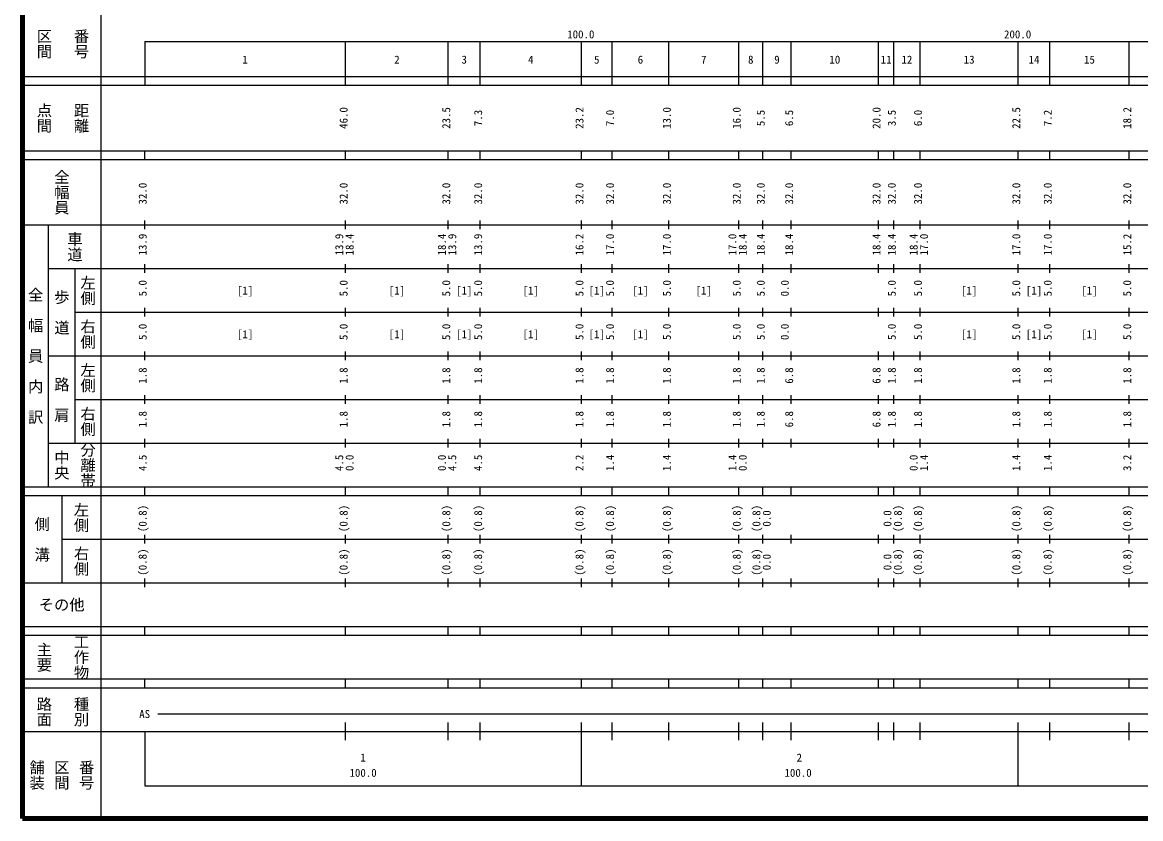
# Model space of a CAD drawing. Units: millimetres on the paper, enlarged 1000 times. Extents: x 40000 to 680000, y 20000 to 380000.
# Drawn here: x 40000 to 296009, y 20000 to 202409 of the extents above; entities that cross this region are included whole.
import ezdxf
from ezdxf.enums import TextEntityAlignment as Align

# ---------------------------------------------------------------- set-up
doc = ezdxf.new("R2010")
doc.units = ezdxf.units.MM
doc.header["$LTSCALE"] = 1000
doc.layers.add('M-TTL', color=2, linetype='Continuous', lineweight=140)
doc.layers.add('M-TTL-BAND', color=7, linetype='Continuous', lineweight=25)
doc.styles.add('@ＭＳ ゴシック', font='')
doc.styles.add('ＭＳ ゴシック', font='')
doc.styles.get('@ＭＳ ゴシック').set_extended_font_data('@MS Gothic')
doc.styles.get('ＭＳ ゴシック').set_extended_font_data('MS Gothic')

msp = doc.modelspace()

# ---------------------------------------------------------------- linework, layer by layer
at = {"layer": 'M-TTL'}
for p, q in [((40000, 380000), (40000, 20000)), ((40000, 20000), (680000, 20000))]:
    msp.add_line(p, q, dxfattribs=at)
at = {"layer": 'M-TTL-BAND'}
for p, q in [((58000, 370000), (58000, 20000)), ((68000, 198000), (579000, 198000)), ((68000, 198000), (68000, 188000)), ((114000, 188000), (114000, 198000)), ((137500, 188000), (137500, 198000)), ((144800, 188000), (144800, 198000)), ((168000, 188000), (168000, 198000)), ((175000, 188000), (175000, 198000)), ((188000, 188000), (188000, 198000)), ((204000, 188000), (204000, 198000)), ((209500, 188000), (209500, 198000)), ((216000, 188000), (216000, 198000)), ((236000, 188000), (236000, 198000)), ((239500, 188000), (239500, 198000)), ((245500, 188000), (245500, 198000)), ((268000, 188000), (268000, 198000)), ((275200, 188000), (275200, 198000)), ((293400, 188000), (293400, 198000)), ((40000, 190000), (579000, 190000)), ((40000, 188000), (579000, 188000)), ((40000, 173000), (579000, 173000)), ((68000, 171000), (68000, 173000)), ((114000, 171000), (114000, 173000)), ((137500, 171000), (137500, 173000)), ((144800, 171000), (144800, 173000)), ((168000, 171000), (168000, 173000)), ((175000, 171000), (175000, 173000)), ((188000, 171000), (188000, 173000)), ((204000, 171000), (204000, 173000)), ((209500, 171000), (209500, 173000)), ((216000, 171000), (216000, 173000)), ((236000, 171000), (236000, 173000)), ((239500, 171000), (239500, 173000)), ((245500, 171000), (245500, 173000)), ((268000, 171000), (268000, 173000)), ((275200, 171000), (275200, 173000)), ((293400, 171000), (293400, 173000)), ((40000, 171000), (579000, 171000)), ((68000, 155000), (68000, 157000)), ((114000, 155000), (114000, 157000)), ((137500, 155000), (137500, 157000)), ((144800, 155000), (144800, 157000)), ((168000, 155000), (168000, 157000)), ((175000, 155000), (175000, 157000)), ((188000, 155000), (188000, 157000)), ((204000, 155000), (204000, 157000)), ((209500, 155000), (209500, 157000)), ((216000, 155000), (216000, 157000)), ((236000, 155000), (236000, 157000)), ((239500, 155000), (239500, 157000)), ((245500, 155000), (245500, 157000)), ((268000, 155000), (268000, 157000)), ((275200, 155000), (275200, 157000)), ((293400, 155000), (293400, 157000)), ((40000, 156000), (579000, 156000)), ((46000, 96000), (46000, 156000)), ((46000, 146000), (579000, 146000)), ((52000, 146000), (52000, 106000)), ((68000, 145000), (68000, 147000)), ((114000, 145000), (114000, 147000)), ((137500, 145000), (137500, 147000)), ((144800, 145000), (144800, 147000)), ((168000, 145000), (168000, 147000)), ((175000, 145000), (175000, 147000)), ((188000, 145000), (188000, 147000)), ((204000, 145000), (204000, 147000)), ((209500, 145000), (209500, 147000)), ((216000, 145000), (216000, 147000)), ((236000, 145000), (236000, 147000)), ((239500, 145000), (239500, 147000)), ((245500, 145000), (245500, 147000)), ((268000, 145000), (268000, 147000)), ((275200, 145000), (275200, 147000)), ((293400, 145000), (293400, 147000)), ((52000, 136000), (579000, 136000)), ((68000, 135000), (68000, 137000)), ((114000, 135000), (114000, 137000)), ((137500, 135000), (137500, 137000)), ((144800, 135000), (144800, 137000)), ((168000, 135000), (168000, 137000)), ((175000, 135000), (175000, 137000)), ((188000, 135000), (188000, 137000)), ((204000, 135000), (204000, 137000)), ((209500, 135000), (209500, 137000)), ((216000, 135000), (216000, 137000)), ((236000, 135000), (236000, 137000)), ((239500, 135000), (239500, 137000)), ((245500, 135000), (245500, 137000)), ((268000, 135000), (268000, 137000)), ((275200, 135000), (275200, 137000)), ((293400, 135000), (293400, 137000)), ((46000, 126000), (579000, 126000)), ((68000, 125000), (68000, 127000)), ((114000, 125000), (114000, 127000)), ((137500, 125000), (137500, 127000)), ((144800, 125000), (144800, 127000)), ((168000, 125000), (168000, 127000)), ((175000, 125000), (175000, 127000)), ((188000, 125000), (188000, 127000)), ((204000, 125000), (204000, 127000)), ((209500, 125000), (209500, 127000)), ((216000, 125000), (216000, 127000)), ((236000, 125000), (236000, 127000)), ((239500, 125000), (239500, 127000)), ((245500, 125000), (245500, 127000)), ((268000, 125000), (268000, 127000)), ((275200, 125000), (275200, 127000)), ((293400, 125000), (293400, 127000)), ((52000, 116000), (579000, 116000)), ((68000, 115000), (68000, 117000)), ((114000, 115000), (114000, 117000)), ((137500, 115000), (137500, 117000)), ((144800, 115000), (144800, 117000)), ((168000, 115000), (168000, 117000)), ((175000, 115000), (175000, 117000)), ((188000, 115000), (188000, 117000)), ((204000, 115000), (204000, 117000)), ((209500, 115000), (209500, 117000)), ((216000, 115000), (216000, 117000)), ((236000, 115000), (236000, 117000)), ((239500, 115000), (239500, 117000)), ((245500, 115000), (245500, 117000)), ((268000, 115000), (268000, 117000)), ((275200, 115000), (275200, 117000)), ((293400, 115000), (293400, 117000)), ((46000, 106000), (579000, 106000)), ((68000, 105000), (68000, 107000)), ((114000, 105000), (114000, 107000)), ((137500, 105000), (137500, 107000)), ((144800, 105000), (144800, 107000)), ((168000, 105000), (168000, 107000)), ((175000, 105000), (175000, 107000)), ((188000, 105000), (188000, 107000)), ((204000, 105000), (204000, 107000)), ((209500, 105000), (209500, 107000)), ((216000, 105000), (216000, 107000)), ((236000, 105000), (236000, 107000)), ((239500, 105000), (239500, 107000)), ((245500, 105000), (245500, 107000)), ((268000, 105000), (268000, 107000)), ((275200, 105000), (275200, 107000)), ((293400, 105000), (293400, 107000)), ((40000, 96000), (579000, 96000)), ((68000, 94000), (68000, 96000)), ((114000, 94000), (114000, 96000)), ((137500, 94000), (137500, 96000)), ((144800, 94000), (144800, 96000)), ((168000, 94000), (168000, 96000)), ((175000, 94000), (175000, 96000)), ((188000, 94000), (188000, 96000)), ((204000, 94000), (204000, 96000)), ((209500, 94000), (209500, 96000)), ((216000, 94000), (216000, 96000)), ((236000, 94000), (236000, 96000)), ((239500, 94000), (239500, 96000)), ((245500, 94000), (245500, 96000)), ((268000, 94000), (268000, 96000)), ((275200, 94000), (275200, 96000)), ((293400, 94000), (293400, 96000)), ((40000, 94000), (579000, 94000)), ((49000, 94000), (49000, 74000)), ((68000, 83000), (68000, 85000)), ((114000, 83000), (114000, 85000)), ((137500, 83000), (137500, 85000)), ((144800, 83000), (144800, 85000)), ((168000, 83000), (168000, 85000)), ((175000, 83000), (175000, 85000)), ((188000, 83000), (188000, 85000)), ((204000, 83000), (204000, 85000)), ((209500, 83000), (209500, 85000)), ((216000, 83000), (216000, 85000)), ((236000, 83000), (236000, 85000)), ((239500, 83000), (239500, 85000)), ((245500, 83000), (245500, 85000)), ((268000, 83000), (268000, 85000)), ((275200, 83000), (275200, 85000)), ((293400, 83000), (293400, 85000)), ((49000, 84000), (579000, 84000)), ((68000, 73000), (68000, 75000)), ((114000, 73000), (114000, 75000)), ((137500, 73000), (137500, 75000)), ((144800, 73000), (144800, 75000)), ((168000, 73000), (168000, 75000)), ((175000, 73000), (175000, 75000)), ((188000, 73000), (188000, 75000)), ((204000, 73000), (204000, 75000)), ((209500, 73000), (209500, 75000)), ((216000, 73000), (216000, 75000)), ((236000, 73000), (236000, 75000)), ((239500, 73000), (239500, 75000)), ((245500, 73000), (245500, 75000)), ((268000, 73000), (268000, 75000)), ((275200, 73000), (275200, 75000)), ((293400, 73000), (293400, 75000)), ((40000, 74000), (579000, 74000)), ((40000, 64000), (579000, 64000)), ((40000, 62000), (579000, 62000)), ((68000, 62000), (68000, 64000)), ((114000, 62000), (114000, 64000)), ((137500, 62000), (137500, 64000)), ((144800, 62000), (144800, 64000)), ((168000, 62000), (168000, 64000)), ((175000, 62000), (175000, 64000)), ((188000, 62000), (188000, 64000)), ((204000, 62000), (204000, 64000)), ((209500, 62000), (209500, 64000)), ((216000, 62000), (216000, 64000)), ((236000, 62000), (236000, 64000)), ((239500, 62000), (239500, 64000)), ((245500, 62000), (245500, 64000)), ((268000, 62000), (268000, 64000)), ((275200, 62000), (275200, 64000)), ((293400, 62000), (293400, 64000)), ((40000, 52000), (579000, 52000)), ((68000, 50000), (68000, 52000)), ((114000, 50000), (114000, 52000)), ((137500, 50000), (137500, 52000)), ((144800, 50000), (144800, 52000)), ((168000, 50000), (168000, 52000)), ((175000, 50000), (175000, 52000)), ((188000, 50000), (188000, 52000)), ((204000, 50000), (204000, 52000)), ((209500, 50000), (209500, 52000)), ((216000, 50000), (216000, 52000)), ((236000, 50000), (236000, 52000)), ((239500, 50000), (239500, 52000)), ((245500, 50000), (245500, 52000)), ((268000, 50000), (268000, 52000)), ((275200, 50000), (275200, 52000)), ((293400, 50000), (293400, 52000)), ((40000, 50000), (579000, 50000)), ((71000, 44000), (565000, 44000)), ((114000, 38000), (114000, 42000)), ((137500, 38000), (137500, 42000)), ((144800, 38000), (144800, 42000)), ((168000, 27500), (168000, 42000)), ((175000, 38000), (175000, 42000)), ((188000, 38000), (188000, 42000)), ((204000, 38000), (204000, 42000)), ((209500, 38000), (209500, 42000)), ((216000, 38000), (216000, 42000)), ((236000, 38000), (236000, 42000)), ((239500, 38000), (239500, 42000)), ((245500, 38031), (245500, 42000)), ((268000, 27509), (268000, 42000)), ((275200, 38000), (275200, 42000)), ((293400, 38000), (293400, 42000)), ((40000, 40000), (579000, 40000)), ((68000, 40000), (68000, 27500)), ((68000, 27500), (579000, 27500))]:
    msp.add_line(p, q, dxfattribs=at)

# ---------------------------------------------------------------- texts
at = {"layer": 'M-TTL-BAND', "style": '@ＭＳ ゴシック'}
for s, p in [('区間', (45000, 197500)), ('番号', (53500, 197500)), ('点間', (45000, 180500)), ('距離', (53500, 180500)), ('全幅員', (49000, 163500)), ('車道', (52000, 151000)), ('左側', (55000, 141000)), ('全\u3000幅\u3000員\u3000内\u3000訳', (43000, 126000)), ('歩\u3000道', (49000, 136000)), ('右側', (55000, 131000)), ('左側', (55000, 121000)), ('路\u3000肩', (49000, 116000)), ('右側', (55000, 111000)), ('分離帯', (55000, 101000)), ('中央', (49000, 101000)), ('左側', (53500, 89000)), ('側\u3000溝', (44500, 84000)), ('右側', (53500, 79000)), ('工作物', (53500, 57000)), ('主要', (45000, 57000)), ('路面', (45000, 44500)), ('種別', (53500, 44500)), ('舗装', (43333, 30000)), ('番号', (54667, 30000)), ('区間', (49000, 30000))]:
    msp.add_text(s, height=2566, rotation=270, dxfattribs=at).set_placement(p, align=Align.MIDDLE_CENTER)
at = {"layer": 'M-TTL-BAND', "style": 'ＭＳ ゴシック'}
for s, p in [('100.0', (167844, 198195)), ('200.0', (267844, 198195)), ('1', (91000, 192405)), ('2', (125750, 192405)), ('3', (141150, 192405)), ('4', (156400, 192405)), ('5', (171500, 192405)), ('6', (181500, 192405)), ('7', (196000, 192405)), ('8', (206750, 192405)), ('9', (212750, 192405)), ('10', (226000, 192405)), ('11', (237750, 192405)), ('12', (242500, 192405)), ('13', (256750, 192405)), ('14', (271600, 192405)), ('15', (284300, 192405)), ('[1]', (91000, 139500)), ('[1]', (125750, 139500)), ('[1]', (141150, 139500)), ('[1]', (156400, 139500)), ('[1]', (171500, 139500)), ('[1]', (181500, 139500)), ('[1]', (196000, 139500)), ('[1]', (256750, 139500)), ('[1]', (271600, 139500)), ('[1]', (284300, 139500)), ('[1]', (91000, 129500)), ('[1]', (125750, 129500)), ('[1]', (141150, 129500)), ('[1]', (156400, 129500)), ('[1]', (171500, 129500)), ('[1]', (181500, 129500)), ('[1]', (256750, 129500)), ('[1]', (271600, 129500)), ('[1]', (284300, 129500)), ('AS', (68000, 42500)), ('1', (118000, 32523)), ('2', (217871, 32523)), ('100.0', (118000, 29033)), ('100.0', (217585, 29033))]:
    msp.add_text(s, height=1833, dxfattribs=at).set_placement(p, align=Align.BOTTOM_CENTER)
for s, p in [('46.0', (115000, 180500)), ('23.5', (138500, 180500)), ('7.3', (145800, 180500)), ('23.2', (169000, 180500)), ('7.0', (176000, 180500)), ('13.0', (189000, 180500)), ('16.0', (205000, 180500)), ('5.5', (210500, 180500)), ('6.5', (217000, 180500)), ('20.0', (237000, 180500)), ('3.5', (240500, 180500)), ('6.0', (246500, 180500)), ('22.5', (269000, 180500)), ('7.2', (276200, 180500)), ('18.2', (294400, 180500)), ('32.0', (69000, 163174)), ('32.0', (115000, 163174)), ('32.0', (138500, 163174)), ('32.0', (145800, 163174)), ('32.0', (169000, 163174)), ('32.0', (176000, 163174)), ('32.0', (189000, 163174)), ('32.0', (205000, 163174)), ('32.0', (210500, 163174)), ('32.0', (217000, 163174)), ('32.0', (237000, 163174)), ('32.0', (240500, 163174)), ('32.0', (246500, 163174)), ('32.0', (269000, 163174)), ('32.0', (276200, 163174)), ('32.0', (294400, 163174)), ('13.9', (69000, 151500)), ('13.9', (114000, 151500)), ('18.4', (116370, 151500)), ('18.4', (137500, 151500)), ('13.9', (139870, 151500)), ('13.9', (145800, 151500)), ('16.2', (169000, 151500)), ('17.0', (176000, 151500)), ('17.0', (189000, 151500)), ('17.0', (204000, 151500)), ('18.4', (206370, 151500)), ('18.4', (210500, 151500)), ('18.4', (217000, 151500)), ('18.4', (237000, 151500)), ('18.4', (240500, 151500)), ('18.4', (245500, 151500)), ('17.0', (247870, 151500)), ('17.0', (269000, 151500)), ('17.0', (276200, 151500)), ('15.2', (294400, 151500)), ('5.0', (69000, 141500)), ('5.0', (115000, 141500)), ('5.0', (138500, 141500)), ('5.0', (145800, 141500)), ('5.0', (169000, 141500)), ('5.0', (176000, 141500)), ('5.0', (189000, 141500)), ('5.0', (205000, 141500)), ('5.0', (210500, 141500)), ('0.0', (216000, 141500)), ('5.0', (240500, 141500)), ('5.0', (246500, 141500)), ('5.0', (269000, 141500)), ('5.0', (276200, 141500)), ('5.0', (294400, 141500)), ('5.0', (69000, 131500)), ('5.0', (115000, 131500)), ('5.0', (138500, 131500)), ('5.0', (145800, 131500)), ('5.0', (169000, 131500)), ('5.0', (176000, 131500)), ('5.0', (189000, 131500)), ('5.0', (205000, 131500)), ('5.0', (210500, 131500)), ('0.0', (216000, 131500)), ('5.0', (240500, 131500)), ('5.0', (246500, 131500)), ('5.0', (269000, 131500)), ('5.0', (276200, 131500)), ('5.0', (294400, 131500)), ('1.8', (69000, 121500)), ('1.8', (115000, 121500)), ('1.8', (138500, 121500)), ('1.8', (145800, 121500)), ('1.8', (169000, 121500)), ('1.8', (176000, 121500)), ('1.8', (189000, 121500)), ('1.8', (205000, 121500)), ('1.8', (210500, 121500)), ('6.8', (217000, 121500)), ('6.8', (237000, 121500)), ('1.8', (240500, 121500)), ('1.8', (246500, 121500)), ('1.8', (269000, 121500)), ('1.8', (276200, 121500)), ('1.8', (294400, 121500)), ('1.8', (69000, 111500)), ('1.8', (115000, 111500)), ('1.8', (138500, 111500)), ('1.8', (145800, 111500)), ('1.8', (169000, 111500)), ('1.8', (176000, 111500)), ('1.8', (189000, 111500)), ('1.8', (205000, 111500)), ('1.8', (210500, 111500)), ('6.8', (217000, 111500)), ('6.8', (237000, 111500)), ('1.8', (240500, 111500)), ('1.8', (246500, 111500)), ('1.8', (269000, 111500)), ('1.8', (276200, 111500)), ('1.8', (294400, 111500)), ('4.5', (69000, 101500)), ('4.5', (114000, 101500)), ('0.0', (116370, 101500)), ('0.0', (137500, 101500)), ('4.5', (139870, 101500)), ('4.5', (145800, 101500)), ('2.2', (169000, 101500)), ('1.4', (176000, 101500)), ('1.4', (189000, 101500)), ('1.4', (204000, 101500)), ('0.0', (206370, 101500)), ('0.0', (245500, 101500)), ('1.4', (247870, 101500)), ('1.4', (269000, 101500)), ('1.4', (276200, 101500)), ('3.2', (294400, 101500)), ('(0.8)', (69000, 88764)), ('(0.8)', (115000, 88764)), ('(0.8)', (138500, 88764)), ('(0.8)', (145800, 88764)), ('(0.8)', (169000, 88764)), ('(0.8)', (176000, 88764)), ('(0.8)', (189000, 88764)), ('(0.8)', (205000, 88764)), ('(0.8)', (209500, 88764)), ('0.0', (211870, 88764)), ('0.0', (239500, 88764)), ('(0.8)', (241870, 88764)), ('(0.8)', (246500, 88764)), ('(0.8)', (269000, 88764)), ('(0.8)', (276200, 88764)), ('(0.8)', (294400, 88764)), ('(0.8)', (69000, 78764)), ('(0.8)', (115000, 78764)), ('(0.8)', (138500, 78764)), ('(0.8)', (145800, 78764)), ('(0.8)', (169000, 78764)), ('(0.8)', (176000, 78764)), ('(0.8)', (189000, 78764)), ('(0.8)', (205000, 78764)), ('(0.8)', (209500, 78764)), ('0.0', (211870, 78764)), ('0.0', (239500, 78764)), ('(0.8)', (241870, 78764)), ('(0.8)', (246500, 78764)), ('(0.8)', (269000, 78764)), ('(0.8)', (276200, 78764)), ('(0.8)', (294400, 78764))]:
    msp.add_text(s, height=1833, rotation=90, dxfattribs=at).set_placement(p, align=Align.BOTTOM_CENTER)
msp.add_text('その他', height=2566, dxfattribs=at).set_placement((49000, 69000), align=Align.MIDDLE_CENTER)

doc.saveas('drawing.dxf')
